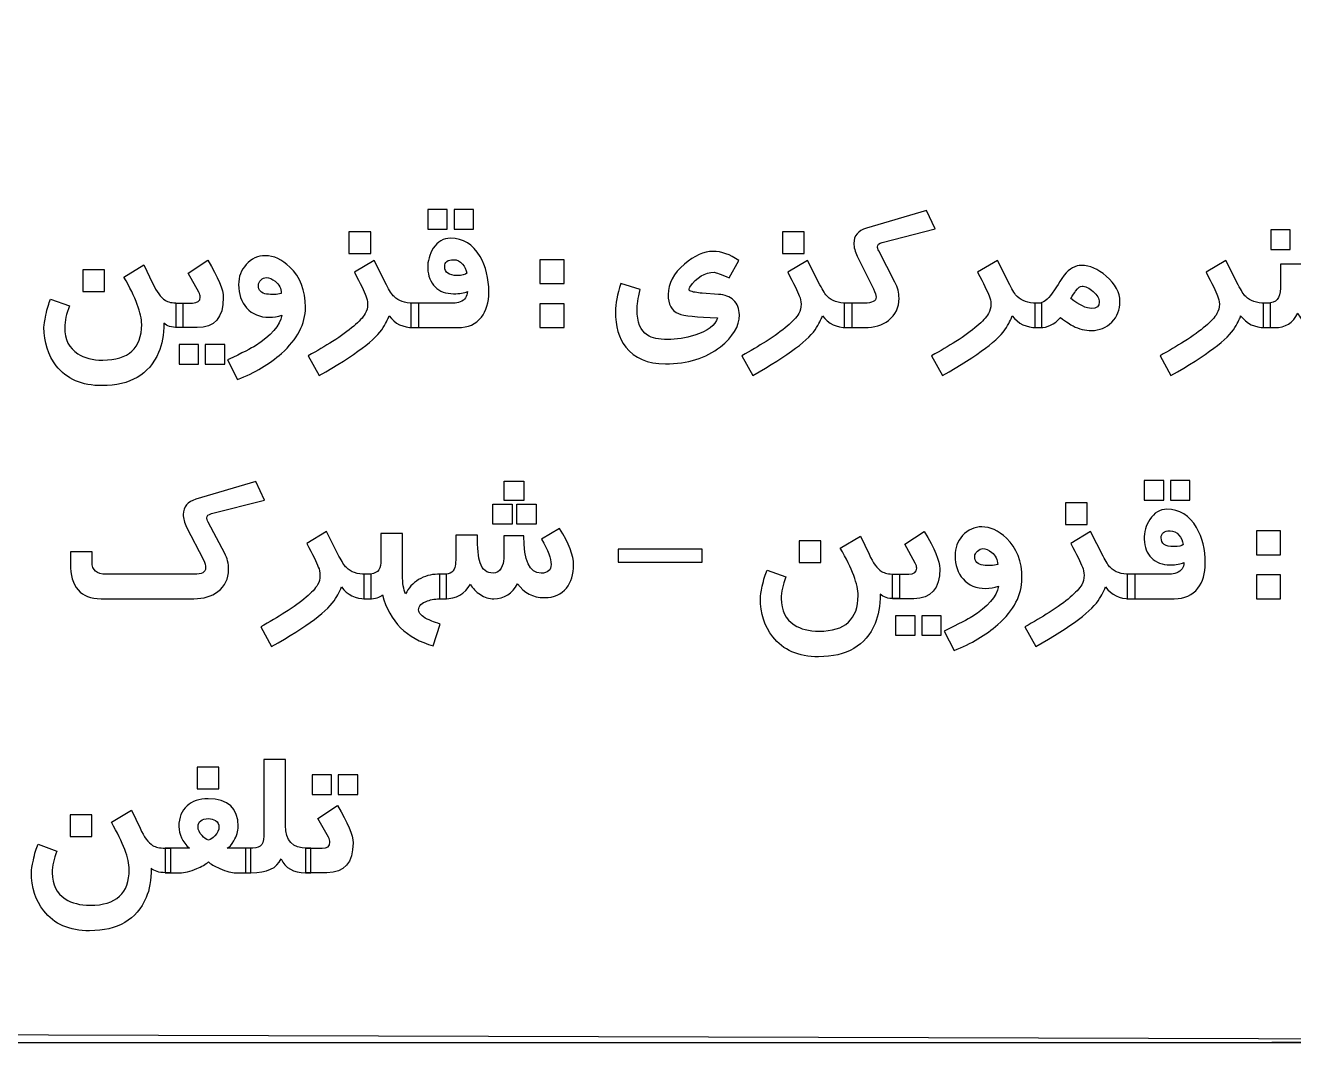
# Model space of a CAD drawing. Header units: inches. Extents: x 1 to 128, y 3 to 88.
# Drawn here: x 83.26 to 105.41, y 3.09 to 20.9 of the extents above; entities that cross this region are included whole.
import ezdxf

# ---------------------------------------------------------------- set-up
doc = ezdxf.new("R2010")
doc.units = ezdxf.units.IN
doc.header["$MEASUREMENT"] = 0
doc.layers.add('Layer 1', color=7, linetype='Continuous')

msp = doc.modelspace()

# ---------------------------------------------------------------- linework, layer by layer
at = {"linetype": 'Continuous'}
msp.add_lwpolyline([(1.06, 3.525), (127.848, 3.143), (128.175, 88.104), (1.012, 88.188)], close=True, dxfattribs=at)
at = {"layer": 'Layer 1', "color": 250}
for points, knots in [([(127.848, 3.143), (127.848, 3.143), (1.06, 3.143), (1.06, 3.143), (1.06, 3.143), (1.06, 87.817), (1.06, 87.817), (1.06, 87.817), (128.039, 87.817), (128.039, 87.817), (128.039, 87.817), (128.039, 3.143), (128.039, 3.143), (128.039, 3.143), (127.848, 3.143), (127.848, 3.143)], [0, 0, 0, 0, 0.2, 0.2, 0.2, 0.4, 0.4, 0.4, 0.6, 0.6, 0.6, 0.8, 0.8, 0.8, 1, 1, 1, 1]), ([(0.983, 3.087), (0.983, 3.087), (128.147, 3.153), (128.147, 3.153), (128.147, 3.153), (127.658, 87.435), (127.658, 87.435), (127.658, 87.435), (1.442, 87.435), (1.442, 87.435), (1.442, 87.435), (0.983, 3.087), (0.983, 3.087)], [0, 0, 0, 0, 0.25, 0.25, 0.25, 0.5, 0.5, 0.5, 0.75, 0.75, 0.75, 1, 1, 1, 1]), ([(90.632, 17.346), (90.632, 17.346), (90.29, 17.346), (90.29, 17.346), (90.29, 17.346), (90.29, 17.688), (90.29, 17.688), (90.29, 17.688), (90.632, 17.688), (90.632, 17.688), (90.632, 17.688), (90.632, 17.346), (90.632, 17.346)], [0, 0, 0, 0, 0.25, 0.25, 0.25, 0.5, 0.5, 0.5, 0.75, 0.75, 0.75, 1, 1, 1, 1]), ([(91.089, 17.346), (91.089, 17.346), (90.751, 17.346), (90.751, 17.346), (90.751, 17.346), (90.751, 17.688), (90.751, 17.688), (90.751, 17.688), (91.089, 17.688), (91.089, 17.688), (91.089, 17.688), (91.089, 17.346), (91.089, 17.346)], [0, 0, 0, 0, 0.25, 0.25, 0.25, 0.5, 0.5, 0.5, 0.75, 0.75, 0.75, 1, 1, 1, 1]), ([(97.559, 15.624), (97.559, 15.624), (97.559, 16.051), (97.559, 16.051), (97.559, 16.051), (97.919, 16.051), (97.919, 16.051), (98.052, 16.051), (98.118, 16.087), (98.118, 16.157), (98.118, 16.19), (98.103, 16.237), (98.073, 16.299), (98.073, 16.299), (97.791, 16.873), (97.791, 16.873), (97.75, 16.955), (97.73, 17.03), (97.73, 17.096), (97.73, 17.228), (97.804, 17.316), (97.951, 17.36), (97.951, 17.36), (99.001, 17.672), (99.001, 17.672), (99.001, 17.672), (99.15, 17.348), (99.15, 17.348), (99.15, 17.348), (98.226, 17.11), (98.226, 17.11), (98.17, 17.095), (98.141, 17.07), (98.141, 17.036), (98.141, 17.017), (98.149, 16.993), (98.164, 16.963), (98.164, 16.963), (98.448, 16.416), (98.448, 16.416), (98.496, 16.326), (98.519, 16.233), (98.519, 16.136), (98.519, 15.973), (98.458, 15.845), (98.336, 15.751), (98.226, 15.666), (98.087, 15.624), (97.919, 15.624), (97.919, 15.624), (97.559, 15.624), (97.559, 15.624)], [0, 0, 0, 0, 0.058824, 0.058824, 0.058824, 0.117647, 0.117647, 0.117647, 0.176471, 0.176471, 0.176471, 0.235294, 0.235294, 0.235294, 0.294118, 0.294118, 0.294118, 0.352941, 0.352941, 0.352941, 0.411765, 0.411765, 0.411765, 0.470588, 0.470588, 0.470588, 0.529412, 0.529412, 0.529412, 0.588235, 0.588235, 0.588235, 0.647059, 0.647059, 0.647059, 0.705882, 0.705882, 0.705882, 0.764706, 0.764706, 0.764706, 0.823529, 0.823529, 0.823529, 0.882353, 0.882353, 0.882353, 0.941176, 0.941176, 0.941176, 1, 1, 1, 1]), ([(89.297, 16.919), (89.297, 16.919), (88.915, 16.919), (88.915, 16.919), (88.915, 16.919), (88.915, 17.297), (88.915, 17.297), (88.915, 17.297), (89.297, 17.297), (89.297, 17.297), (89.297, 17.297), (89.297, 16.919), (89.297, 16.919)], [0, 0, 0, 0, 0.25, 0.25, 0.25, 0.5, 0.5, 0.5, 0.75, 0.75, 0.75, 1, 1, 1, 1]), ([(96.865, 16.919), (96.865, 16.919), (96.483, 16.919), (96.483, 16.919), (96.483, 16.919), (96.483, 17.297), (96.483, 17.297), (96.483, 17.297), (96.865, 17.297), (96.865, 17.297), (96.865, 17.297), (96.865, 16.919), (96.865, 16.919)], [0, 0, 0, 0, 0.25, 0.25, 0.25, 0.5, 0.5, 0.5, 0.75, 0.75, 0.75, 1, 1, 1, 1]), ([(105.35, 16.991), (105.35, 16.991), (105.011, 16.991), (105.011, 16.991), (105.011, 16.991), (105.011, 17.333), (105.011, 17.333), (105.011, 17.333), (105.35, 17.333), (105.35, 17.333), (105.35, 17.333), (105.35, 16.991), (105.35, 16.991)], [0, 0, 0, 0, 0.25, 0.25, 0.25, 0.5, 0.5, 0.5, 0.75, 0.75, 0.75, 1, 1, 1, 1]), ([(89.994, 15.624), (89.994, 15.624), (89.994, 16.051), (89.994, 16.051), (89.994, 16.051), (90.737, 16.051), (90.737, 16.051), (90.779, 16.051), (90.819, 16.059), (90.858, 16.075), (90.94, 16.109), (90.981, 16.168), (90.983, 16.254), (90.928, 16.229), (90.848, 16.216), (90.743, 16.216), (90.608, 16.216), (90.499, 16.256), (90.418, 16.337), (90.338, 16.418), (90.295, 16.526), (90.29, 16.662), (90.287, 16.787), (90.32, 16.903), (90.388, 17.009), (90.466, 17.127), (90.565, 17.185), (90.687, 17.185), (90.908, 17.185), (91.08, 17.08), (91.203, 16.868), (91.306, 16.691), (91.357, 16.485), (91.357, 16.248), (91.357, 16.064), (91.314, 15.917), (91.227, 15.807), (91.132, 15.685), (90.995, 15.624), (90.816, 15.624), (90.816, 15.624), (89.994, 15.624), (89.994, 15.624)], [0, 0, 0, 0, 0.071429, 0.071429, 0.071429, 0.142857, 0.142857, 0.142857, 0.214286, 0.214286, 0.214286, 0.285714, 0.285714, 0.285714, 0.357143, 0.357143, 0.357143, 0.428571, 0.428571, 0.428571, 0.5, 0.5, 0.5, 0.571429, 0.571429, 0.571429, 0.642857, 0.642857, 0.642857, 0.714286, 0.714286, 0.714286, 0.785714, 0.785714, 0.785714, 0.857143, 0.857143, 0.857143, 0.928571, 0.928571, 0.928571, 1, 1, 1, 1]), ([(88.156, 15.98), (88.156, 15.691), (88.016, 15.423), (87.736, 15.174), (87.527, 14.989), (87.272, 14.837), (86.97, 14.72), (86.97, 14.72), (86.797, 15.06), (86.797, 15.06), (87.055, 15.185), (87.217, 15.268), (87.282, 15.309), (87.558, 15.484), (87.712, 15.66), (87.745, 15.841), (87.671, 15.817), (87.597, 15.805), (87.524, 15.805), (87.359, 15.805), (87.227, 15.859), (87.128, 15.968), (87.035, 16.073), (86.987, 16.21), (86.987, 16.377), (86.987, 16.511), (87.032, 16.627), (87.121, 16.726), (87.211, 16.828), (87.323, 16.88), (87.456, 16.88), (87.601, 16.88), (87.744, 16.813), (87.884, 16.681), (88.066, 16.509), (88.156, 16.276), (88.156, 15.98)], [0, 0, 0, 0, 0.083333, 0.083333, 0.083333, 0.166667, 0.166667, 0.166667, 0.25, 0.25, 0.25, 0.333333, 0.333333, 0.333333, 0.416667, 0.416667, 0.416667, 0.5, 0.5, 0.5, 0.583333, 0.583333, 0.583333, 0.666667, 0.666667, 0.666667, 0.75, 0.75, 0.75, 0.833333, 0.833333, 0.833333, 0.916667, 0.916667, 0.916667, 1, 1, 1, 1]), ([(95.72, 16.795), (95.72, 16.795), (95.551, 16.494), (95.551, 16.494), (95.409, 16.558), (95.324, 16.59), (95.296, 16.59), (95.13, 16.59), (94.987, 16.505), (94.867, 16.333), (94.861, 16.324), (94.857, 16.311), (94.856, 16.296), (94.855, 16.28), (94.858, 16.27), (94.867, 16.267), (94.917, 16.246), (94.989, 16.232), (95.084, 16.225), (95.084, 16.225), (95.368, 16.205), (95.368, 16.205), (95.477, 16.197), (95.564, 16.163), (95.628, 16.103), (95.697, 16.04), (95.731, 15.955), (95.731, 15.848), (95.731, 15.648), (95.621, 15.463), (95.4, 15.29), (95.148, 15.092), (94.828, 14.992), (94.442, 14.992), (94.128, 14.992), (93.897, 15.091), (93.747, 15.286), (93.627, 15.443), (93.567, 15.65), (93.567, 15.903), (93.567, 16.041), (93.599, 16.205), (93.662, 16.394), (93.662, 16.394), (94.002, 16.293), (94.002, 16.293), (93.964, 16.133), (93.945, 16.014), (93.945, 15.936), (93.945, 15.721), (94.005, 15.573), (94.125, 15.494), (94.203, 15.442), (94.321, 15.417), (94.48, 15.417), (94.633, 15.417), (94.79, 15.442), (94.952, 15.492), (95.179, 15.563), (95.313, 15.664), (95.352, 15.796), (94.99, 15.807), (94.763, 15.832), (94.669, 15.87), (94.548, 15.918), (94.487, 16.029), (94.487, 16.202), (94.487, 16.393), (94.583, 16.57), (94.773, 16.732), (94.946, 16.881), (95.112, 16.955), (95.269, 16.955), (95.422, 16.955), (95.572, 16.902), (95.72, 16.795)], [0, 0, 0, 0, 0.04, 0.04, 0.04, 0.08, 0.08, 0.08, 0.12, 0.12, 0.12, 0.16, 0.16, 0.16, 0.2, 0.2, 0.2, 0.24, 0.24, 0.24, 0.28, 0.28, 0.28, 0.32, 0.32, 0.32, 0.36, 0.36, 0.36, 0.4, 0.4, 0.4, 0.44, 0.44, 0.44, 0.48, 0.48, 0.48, 0.52, 0.52, 0.52, 0.56, 0.56, 0.56, 0.6, 0.6, 0.6, 0.64, 0.64, 0.64, 0.68, 0.68, 0.68, 0.72, 0.72, 0.72, 0.76, 0.76, 0.76, 0.8, 0.8, 0.8, 0.84, 0.84, 0.84, 0.88, 0.88, 0.88, 0.92, 0.92, 0.92, 0.96, 0.96, 0.96, 1, 1, 1, 1]), ([(86.017, 15.625), (86.017, 15.625), (86.017, 16.054), (86.017, 16.054), (86.017, 16.054), (85.924, 16.054), (85.924, 16.054), (85.828, 16.054), (85.756, 16.07), (85.705, 16.102), (85.63, 16.15), (85.556, 16.25), (85.486, 16.401), (85.486, 16.401), (85.336, 16.719), (85.336, 16.719), (85.336, 16.719), (84.985, 16.507), (84.985, 16.507), (85.192, 16.147), (85.296, 15.872), (85.296, 15.681), (85.296, 15.265), (85.069, 15.057), (84.615, 15.057), (84.439, 15.057), (84.293, 15.094), (84.179, 15.168), (84.028, 15.265), (83.952, 15.418), (83.952, 15.625), (83.952, 15.742), (83.98, 15.868), (84.036, 16.004), (84.036, 16.004), (83.705, 16.121), (83.705, 16.121), (83.674, 16.054), (83.647, 15.961), (83.622, 15.844), (83.601, 15.743), (83.59, 15.673), (83.59, 15.632), (83.59, 15.367), (83.661, 15.142), (83.805, 14.958), (83.985, 14.727), (84.251, 14.611), (84.604, 14.611), (85.095, 14.611), (85.425, 14.804), (85.591, 15.19), (85.652, 15.328), (85.681, 15.499), (85.681, 15.703), (85.737, 15.651), (85.818, 15.625), (85.926, 15.625), (85.926, 15.625), (86.017, 15.625), (86.017, 15.625)], [0, 0, 0, 0, 0.05, 0.05, 0.05, 0.1, 0.1, 0.1, 0.15, 0.15, 0.15, 0.2, 0.2, 0.2, 0.25, 0.25, 0.25, 0.3, 0.3, 0.3, 0.35, 0.35, 0.35, 0.4, 0.4, 0.4, 0.45, 0.45, 0.45, 0.5, 0.5, 0.5, 0.55, 0.55, 0.55, 0.6, 0.6, 0.6, 0.65, 0.65, 0.65, 0.7, 0.7, 0.7, 0.75, 0.75, 0.75, 0.8, 0.8, 0.8, 0.85, 0.85, 0.85, 0.9, 0.9, 0.9, 0.95, 0.95, 0.95, 1, 1, 1, 1]), ([(84.645, 16.258), (84.645, 16.258), (84.267, 16.258), (84.267, 16.258), (84.267, 16.258), (84.267, 16.636), (84.267, 16.636), (84.267, 16.636), (84.645, 16.636), (84.645, 16.636), (84.645, 16.636), (84.645, 16.258), (84.645, 16.258)], [0, 0, 0, 0, 0.25, 0.25, 0.25, 0.5, 0.5, 0.5, 0.75, 0.75, 0.75, 1, 1, 1, 1]), ([(85.895, 16.054), (85.895, 16.054), (85.895, 15.624), (85.895, 15.624), (85.895, 15.624), (86.265, 15.624), (86.265, 15.624), (86.569, 15.624), (86.721, 15.799), (86.721, 16.148), (86.721, 16.282), (86.631, 16.499), (86.45, 16.801), (86.45, 16.801), (86.108, 16.574), (86.108, 16.574), (86.108, 16.574), (86.293, 16.244), (86.293, 16.244), (86.31, 16.212), (86.318, 16.184), (86.318, 16.157), (86.318, 16.088), (86.273, 16.054), (86.182, 16.054), (86.182, 16.054), (85.895, 16.054), (85.895, 16.054)], [0, 0, 0, 0, 0.111111, 0.111111, 0.111111, 0.222222, 0.222222, 0.222222, 0.333333, 0.333333, 0.333333, 0.444444, 0.444444, 0.444444, 0.555556, 0.555556, 0.555556, 0.666667, 0.666667, 0.666667, 0.777778, 0.777778, 0.777778, 0.888889, 0.888889, 0.888889, 1, 1, 1, 1]), ([(89.614, 15.831), (89.605, 15.794), (89.571, 15.726), (89.512, 15.625), (89.393, 15.422), (89.021, 15.143), (88.396, 14.789), (88.396, 14.789), (88.205, 15.134), (88.205, 15.134), (88.358, 15.217), (88.499, 15.301), (88.629, 15.383), (88.93, 15.576), (89.12, 15.738), (89.199, 15.869), (89.227, 15.915), (89.241, 15.971), (89.241, 16.035), (89.241, 16.087), (89.23, 16.134), (89.21, 16.178), (89.181, 16.259), (89.113, 16.396), (89.01, 16.59), (89.01, 16.59), (89.355, 16.797), (89.355, 16.797), (89.355, 16.797), (89.571, 16.37), (89.571, 16.37), (89.622, 16.27), (89.665, 16.202), (89.702, 16.167), (89.78, 16.09), (89.891, 16.051), (90.037, 16.051), (90.037, 16.051), (90.132, 16.051), (90.132, 16.051), (90.132, 16.051), (90.132, 15.624), (90.132, 15.624), (90.132, 15.624), (90.039, 15.624), (90.039, 15.624), (89.861, 15.624), (89.719, 15.693), (89.614, 15.831)], [0, 0, 0, 0, 0.0625, 0.0625, 0.0625, 0.125, 0.125, 0.125, 0.1875, 0.1875, 0.1875, 0.25, 0.25, 0.25, 0.3125, 0.3125, 0.3125, 0.375, 0.375, 0.375, 0.4375, 0.4375, 0.4375, 0.5, 0.5, 0.5, 0.5625, 0.5625, 0.5625, 0.625, 0.625, 0.625, 0.6875, 0.6875, 0.6875, 0.75, 0.75, 0.75, 0.8125, 0.8125, 0.8125, 0.875, 0.875, 0.875, 0.9375, 0.9375, 0.9375, 1, 1, 1, 1]), ([(90.972, 16.573), (90.962, 16.636), (90.936, 16.69), (90.898, 16.734), (90.855, 16.785), (90.803, 16.811), (90.743, 16.811), (90.638, 16.811), (90.586, 16.77), (90.586, 16.69), (90.586, 16.586), (90.659, 16.534), (90.804, 16.534), (90.891, 16.534), (90.947, 16.547), (90.972, 16.573)], [0, 0, 0, 0, 0.2, 0.2, 0.2, 0.4, 0.4, 0.4, 0.6, 0.6, 0.6, 0.8, 0.8, 0.8, 1, 1, 1, 1]), ([(92.67, 16.393), (92.67, 16.393), (92.25, 16.393), (92.25, 16.393), (92.25, 16.393), (92.25, 16.811), (92.25, 16.811), (92.25, 16.811), (92.67, 16.811), (92.67, 16.811), (92.67, 16.811), (92.67, 16.393), (92.67, 16.393)], [0, 0, 0, 0, 0.25, 0.25, 0.25, 0.5, 0.5, 0.5, 0.75, 0.75, 0.75, 1, 1, 1, 1]), ([(97.181, 15.831), (97.173, 15.794), (97.139, 15.726), (97.08, 15.625), (96.961, 15.422), (96.589, 15.143), (95.964, 14.789), (95.964, 14.789), (95.773, 15.134), (95.773, 15.134), (95.926, 15.217), (96.067, 15.301), (96.197, 15.383), (96.498, 15.576), (96.688, 15.738), (96.767, 15.869), (96.795, 15.915), (96.809, 15.971), (96.809, 16.035), (96.809, 16.087), (96.798, 16.134), (96.778, 16.178), (96.749, 16.259), (96.681, 16.396), (96.578, 16.59), (96.578, 16.59), (96.923, 16.797), (96.923, 16.797), (96.923, 16.797), (97.139, 16.37), (97.139, 16.37), (97.19, 16.27), (97.233, 16.202), (97.27, 16.167), (97.347, 16.09), (97.459, 16.051), (97.605, 16.051), (97.605, 16.051), (97.7, 16.051), (97.7, 16.051), (97.7, 16.051), (97.7, 15.624), (97.7, 15.624), (97.7, 15.624), (97.607, 15.624), (97.607, 15.624), (97.429, 15.624), (97.287, 15.693), (97.181, 15.831)], [0, 0, 0, 0, 0.0625, 0.0625, 0.0625, 0.125, 0.125, 0.125, 0.1875, 0.1875, 0.1875, 0.25, 0.25, 0.25, 0.3125, 0.3125, 0.3125, 0.375, 0.375, 0.375, 0.4375, 0.4375, 0.4375, 0.5, 0.5, 0.5, 0.5625, 0.5625, 0.5625, 0.625, 0.625, 0.625, 0.6875, 0.6875, 0.6875, 0.75, 0.75, 0.75, 0.8125, 0.8125, 0.8125, 0.875, 0.875, 0.875, 0.9375, 0.9375, 0.9375, 1, 1, 1, 1]), ([(100.496, 15.831), (100.487, 15.794), (100.453, 15.726), (100.394, 15.625), (100.276, 15.422), (99.903, 15.143), (99.279, 14.789), (99.279, 14.789), (99.088, 15.134), (99.088, 15.134), (99.24, 15.217), (99.382, 15.301), (99.512, 15.383), (99.812, 15.576), (100.002, 15.738), (100.082, 15.869), (100.109, 15.915), (100.123, 15.971), (100.123, 16.035), (100.123, 16.087), (100.113, 16.135), (100.093, 16.178), (100.063, 16.259), (99.995, 16.396), (99.892, 16.59), (99.892, 16.59), (100.237, 16.797), (100.237, 16.797), (100.237, 16.797), (100.454, 16.37), (100.454, 16.37), (100.504, 16.27), (100.547, 16.203), (100.584, 16.167), (100.662, 16.09), (100.774, 16.051), (100.919, 16.051), (100.919, 16.051), (101.014, 16.051), (101.014, 16.051), (101.014, 16.051), (101.014, 15.624), (101.014, 15.624), (101.014, 15.624), (100.921, 15.624), (100.921, 15.624), (100.744, 15.624), (100.601, 15.693), (100.496, 15.831)], [0, 0, 0, 0, 0.0625, 0.0625, 0.0625, 0.125, 0.125, 0.125, 0.1875, 0.1875, 0.1875, 0.25, 0.25, 0.25, 0.3125, 0.3125, 0.3125, 0.375, 0.375, 0.375, 0.4375, 0.4375, 0.4375, 0.5, 0.5, 0.5, 0.5625, 0.5625, 0.5625, 0.625, 0.625, 0.625, 0.6875, 0.6875, 0.6875, 0.75, 0.75, 0.75, 0.8125, 0.8125, 0.8125, 0.875, 0.875, 0.875, 0.9375, 0.9375, 0.9375, 1, 1, 1, 1]), ([(101.88, 15.574), (101.768, 15.574), (101.661, 15.601), (101.559, 15.653), (101.515, 15.676), (101.442, 15.725), (101.339, 15.799), (101.228, 15.682), (101.109, 15.624), (100.984, 15.624), (100.984, 15.624), (100.891, 15.624), (100.891, 15.624), (100.891, 15.624), (100.891, 16.051), (100.891, 16.051), (100.891, 16.051), (100.954, 16.051), (100.954, 16.051), (101.034, 16.051), (101.113, 16.109), (101.191, 16.224), (101.223, 16.269), (101.293, 16.375), (101.403, 16.542), (101.496, 16.656), (101.598, 16.712), (101.708, 16.712), (101.847, 16.712), (101.99, 16.649), (102.138, 16.522), (102.298, 16.385), (102.377, 16.237), (102.377, 16.078), (102.377, 15.937), (102.329, 15.818), (102.234, 15.721), (102.138, 15.623), (102.02, 15.574), (101.88, 15.574)], [0, 0, 0, 0, 0.076923, 0.076923, 0.076923, 0.153846, 0.153846, 0.153846, 0.230769, 0.230769, 0.230769, 0.307692, 0.307692, 0.307692, 0.384615, 0.384615, 0.384615, 0.461538, 0.461538, 0.461538, 0.538462, 0.538462, 0.538462, 0.615385, 0.615385, 0.615385, 0.692308, 0.692308, 0.692308, 0.769231, 0.769231, 0.769231, 0.846154, 0.846154, 0.846154, 0.923077, 0.923077, 0.923077, 1, 1, 1, 1]), ([(104.484, 15.831), (104.476, 15.794), (104.442, 15.726), (104.383, 15.625), (104.264, 15.422), (103.892, 15.143), (103.267, 14.789), (103.267, 14.789), (103.076, 15.134), (103.076, 15.134), (103.229, 15.217), (103.37, 15.301), (103.5, 15.383), (103.801, 15.576), (103.991, 15.738), (104.07, 15.869), (104.098, 15.915), (104.112, 15.971), (104.112, 16.035), (104.112, 16.087), (104.101, 16.135), (104.081, 16.178), (104.052, 16.259), (103.984, 16.396), (103.881, 16.59), (103.881, 16.59), (104.226, 16.797), (104.226, 16.797), (104.226, 16.797), (104.442, 16.37), (104.442, 16.37), (104.493, 16.27), (104.536, 16.203), (104.573, 16.167), (104.65, 16.09), (104.762, 16.051), (104.908, 16.051), (104.908, 16.051), (105.003, 16.051), (105.003, 16.051), (105.003, 16.051), (105.003, 15.624), (105.003, 15.624), (105.003, 15.624), (104.91, 15.624), (104.91, 15.624), (104.732, 15.624), (104.59, 15.693), (104.484, 15.831)], [0, 0, 0, 0, 0.0625, 0.0625, 0.0625, 0.125, 0.125, 0.125, 0.1875, 0.1875, 0.1875, 0.25, 0.25, 0.25, 0.3125, 0.3125, 0.3125, 0.375, 0.375, 0.375, 0.4375, 0.4375, 0.4375, 0.5, 0.5, 0.5, 0.5625, 0.5625, 0.5625, 0.625, 0.625, 0.625, 0.6875, 0.6875, 0.6875, 0.75, 0.75, 0.75, 0.8125, 0.8125, 0.8125, 0.875, 0.875, 0.875, 0.9375, 0.9375, 0.9375, 1, 1, 1, 1]), ([(105.966, 15.624), (105.966, 15.624), (105.878, 15.624), (105.878, 15.624), (105.797, 15.624), (105.719, 15.647), (105.645, 15.694), (105.57, 15.741), (105.515, 15.801), (105.48, 15.876), (105.402, 15.708), (105.268, 15.624), (105.079, 15.624), (105.079, 15.624), (104.876, 15.624), (104.876, 15.624), (104.876, 15.624), (104.876, 16.051), (104.876, 16.051), (104.876, 16.051), (104.95, 16.051), (104.95, 16.051), (105.103, 16.051), (105.179, 16.138), (105.179, 16.311), (105.179, 16.311), (105.179, 16.734), (105.179, 16.734), (105.179, 16.734), (105.557, 16.734), (105.557, 16.734), (105.557, 16.734), (105.557, 16.517), (105.557, 16.517), (105.557, 16.206), (105.669, 16.051), (105.892, 16.051), (105.892, 16.051), (105.966, 16.051), (105.966, 16.051), (105.966, 16.051), (105.966, 15.624), (105.966, 15.624)], [0, 0, 0, 0, 0.071429, 0.071429, 0.071429, 0.142857, 0.142857, 0.142857, 0.214286, 0.214286, 0.214286, 0.285714, 0.285714, 0.285714, 0.357143, 0.357143, 0.357143, 0.428571, 0.428571, 0.428571, 0.5, 0.5, 0.5, 0.571429, 0.571429, 0.571429, 0.642857, 0.642857, 0.642857, 0.714286, 0.714286, 0.714286, 0.785714, 0.785714, 0.785714, 0.857143, 0.857143, 0.857143, 0.928571, 0.928571, 0.928571, 1, 1, 1, 1]), ([(87.734, 16.221), (87.731, 16.308), (87.696, 16.378), (87.628, 16.433), (87.575, 16.476), (87.523, 16.498), (87.472, 16.498), (87.441, 16.498), (87.41, 16.484), (87.379, 16.455), (87.348, 16.426), (87.333, 16.396), (87.333, 16.365), (87.333, 16.274), (87.381, 16.223), (87.477, 16.21), (87.572, 16.197), (87.657, 16.201), (87.734, 16.221)], [0, 0, 0, 0, 0.166667, 0.166667, 0.166667, 0.333333, 0.333333, 0.333333, 0.5, 0.5, 0.5, 0.666667, 0.666667, 0.666667, 0.833333, 0.833333, 0.833333, 1, 1, 1, 1]), ([(102.016, 16.071), (102.016, 16.129), (101.98, 16.19), (101.909, 16.254), (101.838, 16.318), (101.773, 16.35), (101.714, 16.35), (101.682, 16.35), (101.645, 16.321), (101.603, 16.262), (101.585, 16.233), (101.556, 16.19), (101.517, 16.134), (101.669, 16.017), (101.79, 15.959), (101.881, 15.959), (101.971, 15.959), (102.016, 15.996), (102.016, 16.071)], [0, 0, 0, 0, 0.166667, 0.166667, 0.166667, 0.333333, 0.333333, 0.333333, 0.5, 0.5, 0.5, 0.666667, 0.666667, 0.666667, 0.833333, 0.833333, 0.833333, 1, 1, 1, 1]), ([(92.67, 15.624), (92.67, 15.624), (92.25, 15.624), (92.25, 15.624), (92.25, 15.624), (92.25, 16.041), (92.25, 16.041), (92.25, 16.041), (92.67, 16.041), (92.67, 16.041), (92.67, 16.041), (92.67, 15.624), (92.67, 15.624)], [0, 0, 0, 0, 0.25, 0.25, 0.25, 0.5, 0.5, 0.5, 0.75, 0.75, 0.75, 1, 1, 1, 1]), ([(86.289, 14.986), (86.289, 14.986), (85.95, 14.986), (85.95, 14.986), (85.95, 14.986), (85.95, 15.328), (85.95, 15.328), (85.95, 15.328), (86.289, 15.328), (86.289, 15.328), (86.289, 15.328), (86.289, 14.986), (86.289, 14.986)], [0, 0, 0, 0, 0.25, 0.25, 0.25, 0.5, 0.5, 0.5, 0.75, 0.75, 0.75, 1, 1, 1, 1]), ([(86.746, 14.986), (86.746, 14.986), (86.407, 14.986), (86.407, 14.986), (86.407, 14.986), (86.407, 15.328), (86.407, 15.328), (86.407, 15.328), (86.746, 15.328), (86.746, 15.328), (86.746, 15.328), (86.746, 14.986), (86.746, 14.986)], [0, 0, 0, 0, 0.25, 0.25, 0.25, 0.5, 0.5, 0.5, 0.75, 0.75, 0.75, 1, 1, 1, 1]), ([(84.051, 11.504), (84.051, 11.504), (84.051, 11.712), (84.051, 11.712), (84.051, 11.712), (84.429, 11.712), (84.429, 11.712), (84.429, 11.712), (84.429, 11.532), (84.429, 11.532), (84.429, 11.389), (84.511, 11.317), (84.675, 11.317), (84.675, 11.317), (86.208, 11.317), (86.208, 11.317), (86.344, 11.317), (86.412, 11.355), (86.412, 11.429), (86.412, 11.466), (86.399, 11.514), (86.373, 11.569), (86.373, 11.569), (86.081, 12.141), (86.081, 12.141), (86.041, 12.219), (86.021, 12.293), (86.021, 12.362), (86.021, 12.495), (86.095, 12.583), (86.244, 12.627), (86.244, 12.627), (87.291, 12.938), (87.291, 12.938), (87.291, 12.938), (87.443, 12.614), (87.443, 12.614), (87.443, 12.614), (86.516, 12.377), (86.516, 12.377), (86.46, 12.361), (86.432, 12.337), (86.432, 12.303), (86.432, 12.285), (86.439, 12.26), (86.455, 12.23), (86.455, 12.23), (86.745, 11.683), (86.745, 11.683), (86.79, 11.599), (86.813, 11.505), (86.813, 11.403), (86.813, 11.239), (86.752, 11.11), (86.628, 11.017), (86.518, 10.932), (86.378, 10.89), (86.209, 10.89), (86.209, 10.89), (84.586, 10.89), (84.586, 10.89), (84.229, 10.89), (84.051, 11.095), (84.051, 11.504)], [0, 0, 0, 0, 0.047619, 0.047619, 0.047619, 0.095238, 0.095238, 0.095238, 0.142857, 0.142857, 0.142857, 0.190476, 0.190476, 0.190476, 0.238095, 0.238095, 0.238095, 0.285714, 0.285714, 0.285714, 0.333333, 0.333333, 0.333333, 0.380952, 0.380952, 0.380952, 0.428571, 0.428571, 0.428571, 0.47619, 0.47619, 0.47619, 0.52381, 0.52381, 0.52381, 0.571429, 0.571429, 0.571429, 0.619048, 0.619048, 0.619048, 0.666667, 0.666667, 0.666667, 0.714286, 0.714286, 0.714286, 0.761905, 0.761905, 0.761905, 0.809524, 0.809524, 0.809524, 0.857143, 0.857143, 0.857143, 0.904762, 0.904762, 0.904762, 0.952381, 0.952381, 0.952381, 1, 1, 1, 1]), ([(91.969, 12.942), (91.969, 12.942), (91.623, 12.942), (91.623, 12.942), (91.623, 12.942), (91.623, 12.603), (91.623, 12.603), (91.623, 12.603), (91.969, 12.603), (91.969, 12.603), (91.969, 12.603), (91.969, 12.942), (91.969, 12.942)], [0, 0, 0, 0, 0.25, 0.25, 0.25, 0.5, 0.5, 0.5, 0.75, 0.75, 0.75, 1, 1, 1, 1]), ([(103.142, 12.613), (103.142, 12.613), (102.8, 12.613), (102.8, 12.613), (102.8, 12.613), (102.8, 12.955), (102.8, 12.955), (102.8, 12.955), (103.142, 12.955), (103.142, 12.955), (103.142, 12.955), (103.142, 12.613), (103.142, 12.613)], [0, 0, 0, 0, 0.25, 0.25, 0.25, 0.5, 0.5, 0.5, 0.75, 0.75, 0.75, 1, 1, 1, 1]), ([(103.599, 12.613), (103.599, 12.613), (103.26, 12.613), (103.26, 12.613), (103.26, 12.613), (103.26, 12.955), (103.26, 12.955), (103.26, 12.955), (103.599, 12.955), (103.599, 12.955), (103.599, 12.955), (103.599, 12.613), (103.599, 12.613)], [0, 0, 0, 0, 0.25, 0.25, 0.25, 0.5, 0.5, 0.5, 0.75, 0.75, 0.75, 1, 1, 1, 1]), ([(91.762, 12.54), (91.762, 12.54), (91.427, 12.54), (91.427, 12.54), (91.427, 12.54), (91.427, 12.192), (91.427, 12.192), (91.427, 12.192), (91.762, 12.192), (91.762, 12.192), (91.762, 12.192), (91.762, 12.54), (91.762, 12.54)], [0, 0, 0, 0, 0.25, 0.25, 0.25, 0.5, 0.5, 0.5, 0.75, 0.75, 0.75, 1, 1, 1, 1]), ([(92.185, 12.54), (92.185, 12.54), (91.847, 12.54), (91.847, 12.54), (91.847, 12.54), (91.847, 12.192), (91.847, 12.192), (91.847, 12.192), (92.185, 12.192), (92.185, 12.192), (92.185, 12.192), (92.185, 12.54), (92.185, 12.54)], [0, 0, 0, 0, 0.25, 0.25, 0.25, 0.5, 0.5, 0.5, 0.75, 0.75, 0.75, 1, 1, 1, 1]), ([(101.806, 12.185), (101.806, 12.185), (101.425, 12.185), (101.425, 12.185), (101.425, 12.185), (101.425, 12.563), (101.425, 12.563), (101.425, 12.563), (101.806, 12.563), (101.806, 12.563), (101.806, 12.563), (101.806, 12.185), (101.806, 12.185)], [0, 0, 0, 0, 0.25, 0.25, 0.25, 0.5, 0.5, 0.5, 0.75, 0.75, 0.75, 1, 1, 1, 1]), ([(102.504, 10.89), (102.504, 10.89), (102.504, 11.317), (102.504, 11.317), (102.504, 11.317), (103.247, 11.317), (103.247, 11.317), (103.288, 11.317), (103.328, 11.326), (103.367, 11.342), (103.449, 11.375), (103.491, 11.435), (103.493, 11.521), (103.437, 11.495), (103.357, 11.482), (103.253, 11.482), (103.117, 11.482), (103.009, 11.522), (102.927, 11.603), (102.847, 11.684), (102.804, 11.793), (102.8, 11.928), (102.796, 12.053), (102.829, 12.169), (102.898, 12.275), (102.975, 12.393), (103.074, 12.452), (103.197, 12.452), (103.417, 12.452), (103.589, 12.346), (103.713, 12.134), (103.815, 11.957), (103.867, 11.751), (103.867, 11.514), (103.867, 11.331), (103.823, 11.183), (103.737, 11.073), (103.641, 10.951), (103.504, 10.89), (103.326, 10.89), (103.326, 10.89), (102.504, 10.89), (102.504, 10.89)], [0, 0, 0, 0, 0.071429, 0.071429, 0.071429, 0.142857, 0.142857, 0.142857, 0.214286, 0.214286, 0.214286, 0.285714, 0.285714, 0.285714, 0.357143, 0.357143, 0.357143, 0.428571, 0.428571, 0.428571, 0.5, 0.5, 0.5, 0.571429, 0.571429, 0.571429, 0.642857, 0.642857, 0.642857, 0.714286, 0.714286, 0.714286, 0.785714, 0.785714, 0.785714, 0.857143, 0.857143, 0.857143, 0.928571, 0.928571, 0.928571, 1, 1, 1, 1]), ([(88.782, 11.097), (88.773, 11.06), (88.739, 10.992), (88.68, 10.892), (88.562, 10.688), (88.19, 10.409), (87.565, 10.055), (87.565, 10.055), (87.374, 10.4), (87.374, 10.4), (87.527, 10.483), (87.668, 10.567), (87.798, 10.649), (88.099, 10.842), (88.288, 11.004), (88.368, 11.135), (88.396, 11.181), (88.409, 11.237), (88.409, 11.301), (88.409, 11.354), (88.399, 11.401), (88.379, 11.444), (88.349, 11.525), (88.282, 11.663), (88.178, 11.857), (88.178, 11.857), (88.523, 12.064), (88.523, 12.064), (88.523, 12.064), (88.74, 11.636), (88.74, 11.636), (88.79, 11.537), (88.833, 11.469), (88.87, 11.434), (88.948, 11.356), (89.06, 11.317), (89.205, 11.317), (89.205, 11.317), (89.3, 11.317), (89.3, 11.317), (89.3, 11.317), (89.3, 10.89), (89.3, 10.89), (89.3, 10.89), (89.207, 10.89), (89.207, 10.89), (89.03, 10.89), (88.888, 10.959), (88.782, 11.097)], [0, 0, 0, 0, 0.0625, 0.0625, 0.0625, 0.125, 0.125, 0.125, 0.1875, 0.1875, 0.1875, 0.25, 0.25, 0.25, 0.3125, 0.3125, 0.3125, 0.375, 0.375, 0.375, 0.4375, 0.4375, 0.4375, 0.5, 0.5, 0.5, 0.5625, 0.5625, 0.5625, 0.625, 0.625, 0.625, 0.6875, 0.6875, 0.6875, 0.75, 0.75, 0.75, 0.8125, 0.8125, 0.8125, 0.875, 0.875, 0.875, 0.9375, 0.9375, 0.9375, 1, 1, 1, 1]), ([(90.617, 10.89), (90.617, 10.89), (90.524, 10.89), (90.524, 10.89), (90.438, 10.89), (90.358, 10.878), (90.285, 10.853), (90.182, 10.818), (90.131, 10.766), (90.131, 10.697), (90.131, 10.639), (90.182, 10.585), (90.283, 10.533), (90.314, 10.519), (90.39, 10.49), (90.51, 10.446), (90.51, 10.446), (90.386, 10.068), (90.386, 10.068), (89.921, 10.194), (89.626, 10.491), (89.5, 10.957), (89.455, 10.913), (89.378, 10.89), (89.27, 10.89), (89.27, 10.89), (89.174, 10.89), (89.174, 10.89), (89.174, 10.89), (89.174, 11.317), (89.174, 11.317), (89.174, 11.317), (89.24, 11.317), (89.24, 11.317), (89.393, 11.317), (89.47, 11.385), (89.47, 11.52), (89.47, 11.52), (89.47, 12.028), (89.47, 12.028), (89.47, 12.028), (89.851, 12.028), (89.851, 12.028), (89.851, 12.028), (89.851, 11.299), (89.851, 11.299), (89.851, 11.163), (89.868, 11.055), (89.903, 10.973), (89.953, 11.079), (90.029, 11.162), (90.131, 11.224), (90.232, 11.286), (90.343, 11.317), (90.462, 11.317), (90.462, 11.317), (90.617, 11.317), (90.617, 11.317), (90.617, 11.317), (90.617, 10.89), (90.617, 10.89)], [0, 0, 0, 0, 0.05, 0.05, 0.05, 0.1, 0.1, 0.1, 0.15, 0.15, 0.15, 0.2, 0.2, 0.2, 0.25, 0.25, 0.25, 0.3, 0.3, 0.3, 0.35, 0.35, 0.35, 0.4, 0.4, 0.4, 0.45, 0.45, 0.45, 0.5, 0.5, 0.5, 0.55, 0.55, 0.55, 0.6, 0.6, 0.6, 0.65, 0.65, 0.65, 0.7, 0.7, 0.7, 0.75, 0.75, 0.75, 0.8, 0.8, 0.8, 0.85, 0.85, 0.85, 0.9, 0.9, 0.9, 0.95, 0.95, 0.95, 1, 1, 1, 1]), ([(91.969, 11.988), (91.969, 11.554), (92.069, 11.337), (92.268, 11.337), (92.386, 11.337), (92.445, 11.388), (92.445, 11.49), (92.445, 11.588), (92.39, 11.735), (92.279, 11.93), (92.279, 11.93), (92.592, 12.118), (92.592, 12.118), (92.755, 11.854), (92.837, 11.642), (92.837, 11.484), (92.837, 11.315), (92.796, 11.179), (92.713, 11.077), (92.624, 10.966), (92.497, 10.91), (92.331, 10.91), (92.125, 10.91), (91.969, 10.991), (91.86, 11.153), (91.769, 10.978), (91.63, 10.89), (91.443, 10.89), (91.363, 10.89), (91.285, 10.914), (91.209, 10.962), (91.133, 11.011), (91.075, 11.071), (91.035, 11.143), (90.941, 10.974), (90.791, 10.89), (90.586, 10.89), (90.586, 10.89), (90.493, 10.89), (90.493, 10.89), (90.493, 10.89), (90.493, 11.317), (90.493, 11.317), (90.493, 11.317), (90.553, 11.317), (90.553, 11.317), (90.627, 11.317), (90.679, 11.329), (90.71, 11.353), (90.756, 11.389), (90.779, 11.46), (90.779, 11.566), (90.779, 11.566), (90.779, 11.998), (90.779, 11.998), (90.779, 11.998), (91.157, 11.998), (91.157, 11.998), (91.157, 11.773), (91.173, 11.613), (91.205, 11.517), (91.246, 11.397), (91.322, 11.337), (91.431, 11.337), (91.492, 11.337), (91.539, 11.366), (91.573, 11.424), (91.602, 11.473), (91.617, 11.529), (91.617, 11.594), (91.617, 11.594), (91.617, 11.988), (91.617, 11.988), (91.617, 11.988), (91.969, 11.988), (91.969, 11.988)], [0, 0, 0, 0, 0.04, 0.04, 0.04, 0.08, 0.08, 0.08, 0.12, 0.12, 0.12, 0.16, 0.16, 0.16, 0.2, 0.2, 0.2, 0.24, 0.24, 0.24, 0.28, 0.28, 0.28, 0.32, 0.32, 0.32, 0.36, 0.36, 0.36, 0.4, 0.4, 0.4, 0.44, 0.44, 0.44, 0.48, 0.48, 0.48, 0.52, 0.52, 0.52, 0.56, 0.56, 0.56, 0.6, 0.6, 0.6, 0.64, 0.64, 0.64, 0.68, 0.68, 0.68, 0.72, 0.72, 0.72, 0.76, 0.76, 0.76, 0.8, 0.8, 0.8, 0.84, 0.84, 0.84, 0.88, 0.88, 0.88, 0.92, 0.92, 0.92, 0.96, 0.96, 0.96, 1, 1, 1, 1]), ([(98.526, 10.892), (98.526, 10.892), (98.526, 11.32), (98.526, 11.32), (98.526, 11.32), (98.433, 11.32), (98.433, 11.32), (98.338, 11.32), (98.265, 11.336), (98.215, 11.368), (98.139, 11.417), (98.066, 11.516), (97.995, 11.667), (97.995, 11.667), (97.846, 11.985), (97.846, 11.985), (97.846, 11.985), (97.494, 11.773), (97.494, 11.773), (97.702, 11.413), (97.805, 11.138), (97.805, 10.948), (97.805, 10.532), (97.578, 10.323), (97.125, 10.323), (96.948, 10.323), (96.802, 10.36), (96.688, 10.434), (96.537, 10.532), (96.462, 10.684), (96.462, 10.892), (96.462, 11.008), (96.49, 11.134), (96.545, 11.27), (96.545, 11.27), (96.215, 11.388), (96.215, 11.388), (96.183, 11.32), (96.156, 11.228), (96.131, 11.11), (96.11, 11.009), (96.099, 10.939), (96.099, 10.898), (96.099, 10.633), (96.171, 10.408), (96.314, 10.224), (96.494, 9.993), (96.76, 9.877), (97.114, 9.877), (97.605, 9.877), (97.934, 10.07), (98.101, 10.457), (98.161, 10.595), (98.191, 10.766), (98.191, 10.969), (98.246, 10.917), (98.328, 10.892), (98.435, 10.892), (98.435, 10.892), (98.526, 10.892), (98.526, 10.892)], [0, 0, 0, 0, 0.05, 0.05, 0.05, 0.1, 0.1, 0.1, 0.15, 0.15, 0.15, 0.2, 0.2, 0.2, 0.25, 0.25, 0.25, 0.3, 0.3, 0.3, 0.35, 0.35, 0.35, 0.4, 0.4, 0.4, 0.45, 0.45, 0.45, 0.5, 0.5, 0.5, 0.55, 0.55, 0.55, 0.6, 0.6, 0.6, 0.65, 0.65, 0.65, 0.7, 0.7, 0.7, 0.75, 0.75, 0.75, 0.8, 0.8, 0.8, 0.85, 0.85, 0.85, 0.9, 0.9, 0.9, 0.95, 0.95, 0.95, 1, 1, 1, 1]), ([(98.404, 11.32), (98.404, 11.32), (98.404, 10.89), (98.404, 10.89), (98.404, 10.89), (98.775, 10.89), (98.775, 10.89), (99.078, 10.89), (99.231, 11.065), (99.231, 11.414), (99.231, 11.548), (99.14, 11.766), (98.96, 12.067), (98.96, 12.067), (98.618, 11.841), (98.618, 11.841), (98.618, 11.841), (98.802, 11.51), (98.802, 11.51), (98.819, 11.479), (98.828, 11.45), (98.828, 11.423), (98.828, 11.355), (98.782, 11.32), (98.691, 11.32), (98.691, 11.32), (98.404, 11.32), (98.404, 11.32)], [0, 0, 0, 0, 0.111111, 0.111111, 0.111111, 0.222222, 0.222222, 0.222222, 0.333333, 0.333333, 0.333333, 0.444444, 0.444444, 0.444444, 0.555556, 0.555556, 0.555556, 0.666667, 0.666667, 0.666667, 0.777778, 0.777778, 0.777778, 0.888889, 0.888889, 0.888889, 1, 1, 1, 1]), ([(100.666, 11.247), (100.666, 10.957), (100.526, 10.689), (100.245, 10.44), (100.037, 10.255), (99.781, 10.104), (99.479, 9.986), (99.479, 9.986), (99.306, 10.326), (99.306, 10.326), (99.564, 10.452), (99.726, 10.534), (99.791, 10.575), (100.067, 10.75), (100.222, 10.927), (100.255, 11.107), (100.18, 11.083), (100.106, 11.071), (100.034, 11.071), (99.868, 11.071), (99.736, 11.126), (99.638, 11.235), (99.544, 11.339), (99.497, 11.476), (99.497, 11.644), (99.497, 11.777), (99.541, 11.893), (99.63, 11.992), (99.721, 12.094), (99.833, 12.146), (99.965, 12.146), (100.111, 12.146), (100.253, 12.08), (100.393, 11.947), (100.575, 11.775), (100.666, 11.542), (100.666, 11.247)], [0, 0, 0, 0, 0.083333, 0.083333, 0.083333, 0.166667, 0.166667, 0.166667, 0.25, 0.25, 0.25, 0.333333, 0.333333, 0.333333, 0.416667, 0.416667, 0.416667, 0.5, 0.5, 0.5, 0.583333, 0.583333, 0.583333, 0.666667, 0.666667, 0.666667, 0.75, 0.75, 0.75, 0.833333, 0.833333, 0.833333, 0.916667, 0.916667, 0.916667, 1, 1, 1, 1]), ([(102.123, 11.097), (102.114, 11.06), (102.08, 10.992), (102.021, 10.892), (101.903, 10.688), (101.531, 10.409), (100.906, 10.055), (100.906, 10.055), (100.715, 10.4), (100.715, 10.4), (100.867, 10.483), (101.009, 10.567), (101.139, 10.649), (101.44, 10.842), (101.629, 11.004), (101.709, 11.135), (101.737, 11.181), (101.75, 11.237), (101.75, 11.301), (101.75, 11.354), (101.74, 11.401), (101.72, 11.444), (101.69, 11.525), (101.623, 11.663), (101.519, 11.857), (101.519, 11.857), (101.864, 12.064), (101.864, 12.064), (101.864, 12.064), (102.081, 11.636), (102.081, 11.636), (102.131, 11.537), (102.174, 11.469), (102.211, 11.434), (102.289, 11.356), (102.401, 11.317), (102.546, 11.317), (102.546, 11.317), (102.641, 11.317), (102.641, 11.317), (102.641, 11.317), (102.641, 10.89), (102.641, 10.89), (102.641, 10.89), (102.548, 10.89), (102.548, 10.89), (102.371, 10.89), (102.229, 10.959), (102.123, 11.097)], [0, 0, 0, 0, 0.0625, 0.0625, 0.0625, 0.125, 0.125, 0.125, 0.1875, 0.1875, 0.1875, 0.25, 0.25, 0.25, 0.3125, 0.3125, 0.3125, 0.375, 0.375, 0.375, 0.4375, 0.4375, 0.4375, 0.5, 0.5, 0.5, 0.5625, 0.5625, 0.5625, 0.625, 0.625, 0.625, 0.6875, 0.6875, 0.6875, 0.75, 0.75, 0.75, 0.8125, 0.8125, 0.8125, 0.875, 0.875, 0.875, 0.9375, 0.9375, 0.9375, 1, 1, 1, 1]), ([(103.481, 11.839), (103.471, 11.902), (103.446, 11.956), (103.407, 12), (103.364, 12.051), (103.313, 12.077), (103.252, 12.077), (103.148, 12.077), (103.096, 12.036), (103.096, 11.956), (103.096, 11.852), (103.169, 11.801), (103.314, 11.801), (103.401, 11.801), (103.457, 11.813), (103.481, 11.839)], [0, 0, 0, 0, 0.2, 0.2, 0.2, 0.4, 0.4, 0.4, 0.6, 0.6, 0.6, 0.8, 0.8, 0.8, 1, 1, 1, 1]), ([(105.18, 11.659), (105.18, 11.659), (104.759, 11.659), (104.759, 11.659), (104.759, 11.659), (104.759, 12.077), (104.759, 12.077), (104.759, 12.077), (105.18, 12.077), (105.18, 12.077), (105.18, 12.077), (105.18, 11.659), (105.18, 11.659)], [0, 0, 0, 0, 0.25, 0.25, 0.25, 0.5, 0.5, 0.5, 0.75, 0.75, 0.75, 1, 1, 1, 1]), ([(95.083, 11.531), (95.083, 11.531), (93.617, 11.531), (93.617, 11.531), (93.617, 11.531), (93.617, 11.755), (93.617, 11.755), (93.617, 11.755), (95.083, 11.755), (95.083, 11.755), (95.083, 11.755), (95.083, 11.531), (95.083, 11.531)], [0, 0, 0, 0, 0.25, 0.25, 0.25, 0.5, 0.5, 0.5, 0.75, 0.75, 0.75, 1, 1, 1, 1]), ([(97.154, 11.525), (97.154, 11.525), (96.776, 11.525), (96.776, 11.525), (96.776, 11.525), (96.776, 11.903), (96.776, 11.903), (96.776, 11.903), (97.154, 11.903), (97.154, 11.903), (97.154, 11.903), (97.154, 11.525), (97.154, 11.525)], [0, 0, 0, 0, 0.25, 0.25, 0.25, 0.5, 0.5, 0.5, 0.75, 0.75, 0.75, 1, 1, 1, 1]), ([(100.244, 11.487), (100.24, 11.574), (100.205, 11.645), (100.137, 11.699), (100.084, 11.743), (100.032, 11.765), (99.982, 11.765), (99.951, 11.765), (99.92, 11.75), (99.889, 11.721), (99.857, 11.692), (99.842, 11.663), (99.842, 11.631), (99.842, 11.54), (99.89, 11.489), (99.987, 11.476), (100.081, 11.463), (100.166, 11.467), (100.244, 11.487)], [0, 0, 0, 0, 0.166667, 0.166667, 0.166667, 0.333333, 0.333333, 0.333333, 0.5, 0.5, 0.5, 0.666667, 0.666667, 0.666667, 0.833333, 0.833333, 0.833333, 1, 1, 1, 1]), ([(105.18, 10.89), (105.18, 10.89), (104.759, 10.89), (104.759, 10.89), (104.759, 10.89), (104.759, 11.308), (104.759, 11.308), (104.759, 11.308), (105.18, 11.308), (105.18, 11.308), (105.18, 11.308), (105.18, 10.89), (105.18, 10.89)], [0, 0, 0, 0, 0.25, 0.25, 0.25, 0.5, 0.5, 0.5, 0.75, 0.75, 0.75, 1, 1, 1, 1]), ([(98.799, 10.252), (98.799, 10.252), (98.46, 10.252), (98.46, 10.252), (98.46, 10.252), (98.46, 10.594), (98.46, 10.594), (98.46, 10.594), (98.799, 10.594), (98.799, 10.594), (98.799, 10.594), (98.799, 10.252), (98.799, 10.252)], [0, 0, 0, 0, 0.25, 0.25, 0.25, 0.5, 0.5, 0.5, 0.75, 0.75, 0.75, 1, 1, 1, 1]), ([(99.256, 10.252), (99.256, 10.252), (98.917, 10.252), (98.917, 10.252), (98.917, 10.252), (98.917, 10.594), (98.917, 10.594), (98.917, 10.594), (99.256, 10.594), (99.256, 10.594), (99.256, 10.594), (99.256, 10.252), (99.256, 10.252)], [0, 0, 0, 0, 0.25, 0.25, 0.25, 0.5, 0.5, 0.5, 0.75, 0.75, 0.75, 1, 1, 1, 1]), ([(88.249, 6.105), (88.249, 6.105), (88.158, 6.105), (88.158, 6.105), (87.946, 6.105), (87.803, 6.186), (87.729, 6.348), (87.661, 6.186), (87.485, 6.105), (87.203, 6.105), (87.203, 6.105), (87.108, 6.105), (87.108, 6.105), (87.108, 6.105), (87.108, 6.532), (87.108, 6.532), (87.108, 6.532), (87.177, 6.532), (87.177, 6.532), (87.266, 6.532), (87.328, 6.545), (87.363, 6.57), (87.405, 6.6), (87.427, 6.658), (87.427, 6.744), (87.427, 6.744), (87.427, 8.084), (87.427, 8.084), (87.427, 8.084), (87.805, 8.084), (87.805, 8.084), (87.805, 8.084), (87.805, 6.928), (87.805, 6.928), (87.805, 6.664), (87.931, 6.532), (88.184, 6.532), (88.184, 6.532), (88.249, 6.532), (88.249, 6.532), (88.249, 6.532), (88.249, 6.105), (88.249, 6.105)], [0, 0, 0, 0, 0.071429, 0.071429, 0.071429, 0.142857, 0.142857, 0.142857, 0.214286, 0.214286, 0.214286, 0.285714, 0.285714, 0.285714, 0.357143, 0.357143, 0.357143, 0.428571, 0.428571, 0.428571, 0.5, 0.5, 0.5, 0.571429, 0.571429, 0.571429, 0.642857, 0.642857, 0.642857, 0.714286, 0.714286, 0.714286, 0.785714, 0.785714, 0.785714, 0.857143, 0.857143, 0.857143, 0.928571, 0.928571, 0.928571, 1, 1, 1, 1]), ([(86.645, 7.568), (86.645, 7.568), (86.263, 7.568), (86.263, 7.568), (86.263, 7.568), (86.263, 7.949), (86.263, 7.949), (86.263, 7.949), (86.645, 7.949), (86.645, 7.949), (86.645, 7.949), (86.645, 7.568), (86.645, 7.568)], [0, 0, 0, 0, 0.25, 0.25, 0.25, 0.5, 0.5, 0.5, 0.75, 0.75, 0.75, 1, 1, 1, 1]), ([(88.61, 7.472), (88.61, 7.472), (88.271, 7.472), (88.271, 7.472), (88.271, 7.472), (88.271, 7.814), (88.271, 7.814), (88.271, 7.814), (88.61, 7.814), (88.61, 7.814), (88.61, 7.814), (88.61, 7.472), (88.61, 7.472)], [0, 0, 0, 0, 0.25, 0.25, 0.25, 0.5, 0.5, 0.5, 0.75, 0.75, 0.75, 1, 1, 1, 1]), ([(89.067, 7.472), (89.067, 7.472), (88.725, 7.472), (88.725, 7.472), (88.725, 7.472), (88.725, 7.814), (88.725, 7.814), (88.725, 7.814), (89.067, 7.814), (89.067, 7.814), (89.067, 7.814), (89.067, 7.472), (89.067, 7.472)], [0, 0, 0, 0, 0.25, 0.25, 0.25, 0.5, 0.5, 0.5, 0.75, 0.75, 0.75, 1, 1, 1, 1]), ([(85.708, 6.105), (85.708, 6.105), (85.708, 6.532), (85.708, 6.532), (85.708, 6.532), (86.129, 6.532), (86.129, 6.532), (86.006, 6.646), (85.945, 6.774), (85.945, 6.914), (85.945, 7.069), (85.992, 7.189), (86.087, 7.274), (86.178, 7.355), (86.301, 7.397), (86.458, 7.397), (86.806, 7.397), (86.98, 7.236), (86.98, 6.914), (86.98, 6.831), (86.956, 6.747), (86.907, 6.664), (86.865, 6.593), (86.825, 6.549), (86.787, 6.532), (86.787, 6.532), (87.201, 6.532), (87.201, 6.532), (87.201, 6.532), (87.201, 6.105), (87.201, 6.105), (87.201, 6.105), (86.942, 6.105), (86.942, 6.105), (86.867, 6.105), (86.774, 6.129), (86.661, 6.179), (86.563, 6.222), (86.496, 6.261), (86.462, 6.295), (86.412, 6.254), (86.343, 6.215), (86.257, 6.177), (86.145, 6.129), (86.044, 6.105), (85.955, 6.105), (85.955, 6.105), (85.708, 6.105), (85.708, 6.105)], [0, 0, 0, 0, 0.0625, 0.0625, 0.0625, 0.125, 0.125, 0.125, 0.1875, 0.1875, 0.1875, 0.25, 0.25, 0.25, 0.3125, 0.3125, 0.3125, 0.375, 0.375, 0.375, 0.4375, 0.4375, 0.4375, 0.5, 0.5, 0.5, 0.5625, 0.5625, 0.5625, 0.625, 0.625, 0.625, 0.6875, 0.6875, 0.6875, 0.75, 0.75, 0.75, 0.8125, 0.8125, 0.8125, 0.875, 0.875, 0.875, 0.9375, 0.9375, 0.9375, 1, 1, 1, 1]), ([(85.799, 6.106), (85.799, 6.106), (85.799, 6.535), (85.799, 6.535), (85.799, 6.535), (85.706, 6.535), (85.706, 6.535), (85.61, 6.535), (85.537, 6.551), (85.487, 6.583), (85.411, 6.631), (85.338, 6.731), (85.267, 6.882), (85.267, 6.882), (85.118, 7.199), (85.118, 7.199), (85.118, 7.199), (84.767, 6.987), (84.767, 6.987), (84.974, 6.628), (85.078, 6.353), (85.078, 6.162), (85.078, 5.746), (84.851, 5.538), (84.397, 5.538), (84.221, 5.538), (84.075, 5.575), (83.96, 5.649), (83.81, 5.746), (83.734, 5.898), (83.734, 6.106), (83.734, 6.223), (83.762, 6.349), (83.817, 6.485), (83.817, 6.485), (83.487, 6.602), (83.487, 6.602), (83.456, 6.535), (83.428, 6.442), (83.404, 6.325), (83.382, 6.224), (83.371, 6.153), (83.371, 6.113), (83.371, 5.848), (83.443, 5.623), (83.587, 5.439), (83.766, 5.208), (84.033, 5.092), (84.386, 5.092), (84.877, 5.092), (85.207, 5.285), (85.373, 5.671), (85.433, 5.809), (85.463, 5.98), (85.463, 6.183), (85.519, 6.132), (85.6, 6.106), (85.707, 6.106), (85.707, 6.106), (85.799, 6.106), (85.799, 6.106)], [0, 0, 0, 0, 0.05, 0.05, 0.05, 0.1, 0.1, 0.1, 0.15, 0.15, 0.15, 0.2, 0.2, 0.2, 0.25, 0.25, 0.25, 0.3, 0.3, 0.3, 0.35, 0.35, 0.35, 0.4, 0.4, 0.4, 0.45, 0.45, 0.45, 0.5, 0.5, 0.5, 0.55, 0.55, 0.55, 0.6, 0.6, 0.6, 0.65, 0.65, 0.65, 0.7, 0.7, 0.7, 0.75, 0.75, 0.75, 0.8, 0.8, 0.8, 0.85, 0.85, 0.85, 0.9, 0.9, 0.9, 0.95, 0.95, 0.95, 1, 1, 1, 1]), ([(84.427, 6.739), (84.427, 6.739), (84.049, 6.739), (84.049, 6.739), (84.049, 6.739), (84.049, 7.117), (84.049, 7.117), (84.049, 7.117), (84.427, 7.117), (84.427, 7.117), (84.427, 7.117), (84.427, 6.739), (84.427, 6.739)], [0, 0, 0, 0, 0.25, 0.25, 0.25, 0.5, 0.5, 0.5, 0.75, 0.75, 0.75, 1, 1, 1, 1]), ([(88.159, 6.535), (88.159, 6.535), (88.159, 6.105), (88.159, 6.105), (88.159, 6.105), (88.53, 6.105), (88.53, 6.105), (88.834, 6.105), (88.986, 6.279), (88.986, 6.628), (88.986, 6.763), (88.896, 6.98), (88.715, 7.281), (88.715, 7.281), (88.373, 7.055), (88.373, 7.055), (88.373, 7.055), (88.558, 6.724), (88.558, 6.724), (88.575, 6.693), (88.583, 6.664), (88.583, 6.638), (88.583, 6.569), (88.538, 6.535), (88.447, 6.535), (88.447, 6.535), (88.159, 6.535), (88.159, 6.535)], [0, 0, 0, 0, 0.111111, 0.111111, 0.111111, 0.222222, 0.222222, 0.222222, 0.333333, 0.333333, 0.333333, 0.444444, 0.444444, 0.444444, 0.555556, 0.555556, 0.555556, 0.666667, 0.666667, 0.666667, 0.777778, 0.777778, 0.777778, 0.888889, 0.888889, 0.888889, 1, 1, 1, 1]), ([(86.645, 6.905), (86.645, 6.952), (86.625, 6.988), (86.585, 7.016), (86.551, 7.039), (86.51, 7.051), (86.462, 7.051), (86.341, 7.051), (86.28, 7.003), (86.28, 6.905), (86.28, 6.854), (86.303, 6.803), (86.35, 6.754), (86.387, 6.716), (86.425, 6.689), (86.462, 6.673), (86.5, 6.685), (86.537, 6.711), (86.575, 6.751), (86.622, 6.8), (86.645, 6.851), (86.645, 6.905)], [0, 0, 0, 0, 0.142857, 0.142857, 0.142857, 0.285714, 0.285714, 0.285714, 0.428571, 0.428571, 0.428571, 0.571429, 0.571429, 0.571429, 0.714286, 0.714286, 0.714286, 0.857143, 0.857143, 0.857143, 1, 1, 1, 1])]:
    msp.add_open_spline(points, degree=3, knots=knots, dxfattribs=at)

doc.saveas('drawing.dxf')
